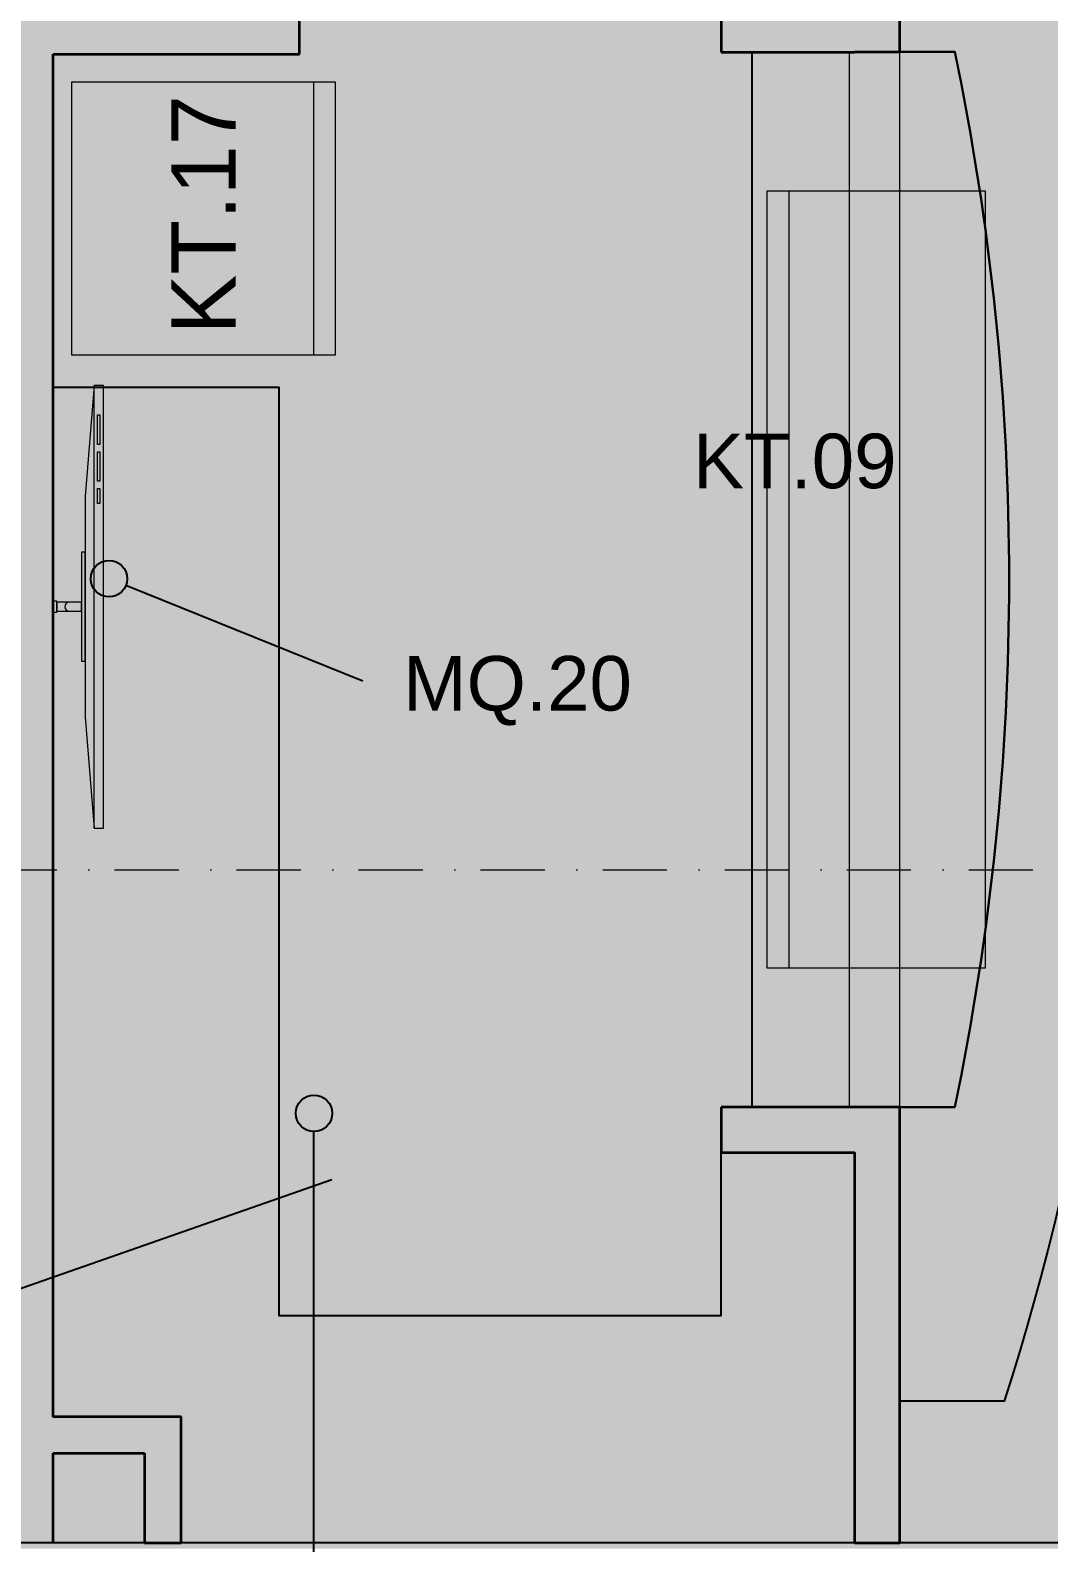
# Model space of a CAD drawing. Header units: millimetres. Extents: x -14278 to 103595, y -22378 to 34603.
# Drawn here: x 12861 to 15659, y 150 to 4307 of the extents above; entities that cross this region are included whole.
import ezdxf
from ezdxf.enums import TextEntityAlignment as Align

# ---------------------------------------------------------------- set-up
doc = ezdxf.new("R2010")
doc.units = ezdxf.units.MM
doc.header["$MEASUREMENT"] = 0
doc.linetypes.add('Dot & Dashed', pattern=[335.138881, 176.388884, -88.194442, 0, -70.555556])
for name, color, linetype in [('A-Ee_40_20-M_GeneralFFAndEInternalFixed', 7, 'Continuous'), ('A-Zz_20_10_90-T_TextFFEInternal', 7, 'Continuous'), ('A-Zz_50_10_90-P_BoundarySpace', 7, 'Continuous'), ('NewA-Ee_25_10-M_WallsExternal', 7, 'Continuous'), ('NewA-Ee_25_10-M_WallsInternal', 7, 'Continuous'), ('NewA-Ee_30_40-M_Floors', 7, 'Continuous'), ('NewA-Ee_30_60-M_Pavements', 7, 'Continuous'), ('NewA-Ee_40_20-M_GeneralFFAndEInternalCulinary', 7, 'Continuous'), ('NewA-Ee_40_20-M_GeneralFFAndEInternalFixed', 7, 'Continuous'), ('NewA-SL-M_SpacesInternal', 7, 'Continuous'), ('NewA-Ss_30_25-M_CeilingAndSoffitSystems', 7, 'Continuous'), ('NewA-Zz_20_10_90-T_TextFFEInternal', 7, 'Continuous'), ('NewA-Zz_35_40_80-M_GridStructural', 7, 'Continuous'), ('NewA-Zz_50_10_70-P_BoundarySiteRed', 7, 'Continuous'), ('NewA-Zz_50_10_90-P_BoundarySpace', 7, 'Continuous'), ('NewA-Zz_50_90_00-M_GrossInternal', 7, 'Continuous')]:
    doc.layers.add(name, color=color, linetype=linetype)
doc.styles.add('GENERATED_STYLE_1', font='')
doc.styles.get('GENERATED_STYLE_1').set_extended_font_data('Arial')

# ---------------------------------------------------------------- blocks, each defined once
blk = doc.blocks.new('RECREATION_DINING ROOM_118_18_1', base_point=(18506.4, 5622.1))
at = {"layer": 'NewA-SL-M_SpacesInternal', "color": 253, "linetype": 'Continuous', "lineweight": 13}
for p, q in [((15249.9, 6550.3), (15249.9, 4248)), ((15249.9, 4248), (15400.7, 4248)), ((15400.7, 1347.6), (15249.9, 1347.6)), ((15249.9, 1347.6), (15249.9, 150.3)), ((15249.9, 150.3), (16200, 150.3))]:
    blk.add_line(p, q, dxfattribs=at)
blk.add_arc((8431.2, 2797.8), 7118.7, 348.24578, 11.75422, dxfattribs=at)
at = {"layer": 'NewA-SL-M_SpacesInternal', "color": 5, "lineweight": 70, "style": 'GENERATED_STYLE_1'}
for tag, height, p in [('ROOM_NAME', 200, (18317.3, 5349.3)), ('ROOM_NUMBER', 150, (18317.3, 5046.4)), ('adj_text', 150, (18317.3, 4810.7))]:
    blk.add_attdef(tag, text='', height=height, dxfattribs=at).set_placement(p, align=Align.TOP_CENTER)
blk = doc.blocks.new('BAR_119_19_1', base_point=(13074.2, -1043.6))
at = {"layer": 'NewA-SL-M_SpacesInternal', "color": 253, "linetype": 'Continuous', "lineweight": 13}
for p, q in [((13600.5, 6195.8), (13600.5, 4242)), ((14759.3, 4246.8), (14759.3, 4371.8)), ((12924.2, 4242), (12924.2, 496.7)), ((13600.5, 4242), (12924.2, 4242)), ((15124.9, 4246.8), (14759.3, 4246.8)), ((15249.9, 4248), (15124.9, 4248)), ((15124.9, 4248), (15124.9, 4246.8)), ((15400.7, 4248), (15249.9, 4248)), ((14759.3, 1222.6), (14759.3, 1347.6)), ((14759.3, 1347.6), (15249.9, 1347.6)), ((15249.9, 1347.6), (15400.7, 1347.6)), ((15124.9, 1222.6), (14759.3, 1222.6)), ((15124.9, 150.3), (15124.9, 1222.6)), ((12924.2, 496.7), (13275, 496.7)), ((13275, 496.7), (13275, 150.3)), ((13275, 150.3), (15124.9, 150.3))]:
    blk.add_line(p, q, dxfattribs=at)
blk.add_arc((8431.2, 2797.8), 7118.7, 348.24578, 11.75422, dxfattribs=at)
at = {"layer": 'NewA-SL-M_SpacesInternal', "color": 5, "lineweight": 70, "style": 'GENERATED_STYLE_1'}
for tag, height, p in [('ROOM_NAME', 200, (13074.2, -735.7)), ('ROOM_NUMBER', 150, (13074.2, -1038.6)), ('adj_text', 150, (13074.2, -1274.3))]:
    blk.add_attdef(tag, text='', height=height, dxfattribs=at).set_placement(p, align=Align.TOP_CENTER)
blk = doc.blocks.new('Mesh_1_1', base_point=(14339.9, 34603))
at = {"layer": 'NewA-Ee_30_60-M_Pavements', "color": 254, "linetype": 'Continuous', "lineweight": 13, "flags": 128}
blk.add_lwpolyline([(14339.9, 34603, -0.414214), (42830.6, 6112.3, -0.414214), (14339.9, -22378.4, -0.414214), (-14150.7, 6112.3, -0.414214)], format="xyb", close=True, dxfattribs=at)
blk = doc.blocks.new('Slab_4_1', base_point=(11328, 15324.9))
at = {"layer": 'NewA-Ee_30_40-M_Floors', "linetype": 'Continuous', "lineweight": 13}
blk.add_hatch(color=254, dxfattribs=at).paths.add_polyline_path([(11328, 15324.9), (11328, 15099.7), (150.3, 15099.7), (150.3, 9350.5), (-124.9, 9350.5), (-124.9, 8300.5), (150.3, 8300.5), (150.3, 6700.3), (2050.3, 6700.3), (2050.3, 2150.3), (5499.7, 2150.3), (5499.7, 3091.8), (6214.3, 3091.8), (6214.3, 2766.8), (7714.3, 2766.8), (7714.3, 3091.8), (8455.6, 3091.8), (8500.3, 150.3), (16363.1, 150.3), (16363.1, -124.9), (17413.1, -124.9), (17413.1, 150.3), (27899.7, 150.3), (27899.7, 6700.3), (34699.7, 6700.3), (34699.7, 15099.7), (34639.4, 15099.7), (34639.4, 15324.9), (32809.4, 15324.9), (32809.4, 15099.7), (13158, 15099.7), (13158, 15324.9)])
at = {"layer": 'NewA-Ee_30_40-M_Floors', "color": 6, "linetype": 'Continuous', "lineweight": 13, "flags": 128}
blk.add_lwpolyline([(27899.7, 150.3), (17413.1, 150.3), (17413.1, -124.9), (16363.1, -124.9), (16363.1, 150.3), (8500.3, 150.3), (8455.6, 3091.8), (7714.3, 3091.8), (7714.3, 2766.8), (6214.3, 2766.8), (6214.3, 3091.8), (5499.7, 3091.8)], dxfattribs=at)
blk = doc.blocks.new('Slab_6_1', base_point=(17273.6, 6550.3))
at = {"layer": 'NewA-Ss_30_25-M_CeilingAndSoffitSystems', "linetype": 'Continuous', "lineweight": 0}
blk.add_hatch(color=255, dxfattribs=at).paths.add_polyline_path([(17273.6, 6550.3), (15249.9, 6550.3), (15249.9, 150.3), (27899.7, 150.3), (27899.7, 6550), (25956, 6550), (25956, 6144.1), (17273.6, 6144.1)])
at = {"layer": 'NewA-Ss_30_25-M_CeilingAndSoffitSystems', "color": 6, "linetype": 'Continuous', "lineweight": 13, "flags": 128}
blk.add_lwpolyline([(17273.6, 6550.3), (17273.6, 6144.1), (25956, 6144.1), (25956, 6550), (27899.7, 6550), (27899.7, 150.3), (15249.9, 150.3), (15249.9, 6550.3)], close=True, dxfattribs=at)
blk = doc.blocks.new('Slab_19_1', base_point=(12924.2, 4242))
at = {"layer": 'NewA-Ss_30_25-M_CeilingAndSoffitSystems', "linetype": 'Continuous', "lineweight": 0}
blk.add_hatch(color=255, dxfattribs=at).paths.add_polyline_path([(12924.2, 4242), (12924.2, 496.7), (13275, 496.7), (13275, 150.3), (15124.9, 150.3), (15124.9, 1222.6), (14759.3, 1222.6), (14759.3, 1347.6), (15110.7, 1347.6), (15110.9, 4248), (14759.3, 4248), (14759.3, 4371.8), (15124.9, 4371.8), (15124.9, 6192.8), (13600.5, 6192.8), (13600.5, 4242)])
at = {"layer": 'NewA-Ss_30_25-M_CeilingAndSoffitSystems', "color": 6, "linetype": 'Continuous', "lineweight": 13, "flags": 128}
blk.add_lwpolyline([(12924.2, 4242), (13600.5, 4242), (13600.5, 6192.8), (15124.9, 6192.8), (15124.9, 4371.8), (14759.3, 4371.8), (14759.3, 4248), (15110.9, 4248), (15110.7, 1347.6), (14759.3, 1347.6), (14759.3, 1222.6), (15124.9, 1222.6), (15124.9, 150.3), (13275, 150.3), (13275, 496.7), (12924.2, 496.7)], close=True, dxfattribs=at)
blk = doc.blocks.new('Door 19')
at = {"layer": 'NewA-Ee_25_10-M_WallsInternal', "linetype": 'Continuous', "lineweight": 13}
for points in [[(465, 930), (420, 930), (420, 0), (465, 0)], [(-465, -125), (-465, 0), (-505, 0), (-505, -125)], [(505, -125), (505, 0), (465, 0), (465, -125)]]:
    blk.add_hatch(color=255, dxfattribs=at).paths.add_polyline_path(points)
at = {"layer": 'NewA-Ee_25_10-M_WallsInternal', "linetype": 'Continuous'}
for p, q in [((420, 0), (420, 930)), ((420, 930), (465, 930)), ((465, 930), (465, 0)), ((-465, 0), (-505, 0)), ((-505, 0), (-505, -125)), ((-465, -125), (-465, 0)), ((465, 0), (420, 0)), ((505, 0), (465, 0)), ((465, 0), (465, -125)), ((505, -125), (505, 0)), ((-505, -125), (-465, -125)), ((465, -125), (505, -125))]:
    blk.add_line(p, q, dxfattribs=at)
at = {"layer": 'NewA-Ee_25_10-M_WallsInternal', "color": 92, "linetype": 'Continuous', "lineweight": 35}
for p, q in [((-505, 0), (-505, -125)), ((505, 0), (505, -125))]:
    blk.add_line(p, q, dxfattribs=at)
at = {"layer": 'NewA-Ee_25_10-M_WallsInternal', "color": 6, "linetype": 'Continuous', "lineweight": 13}
blk.add_arc((465, 0), 930, 90, 180, dxfattribs=at)
blk = doc.blocks.new('D Marker 19')
at = {"layer": 'NewA-Ee_25_10-M_WallsInternal', "style": 'GENERATED_STYLE_1'}
blk.add_attdef('AC_WIDO_ID', text='', height=125, dxfattribs=at).set_placement((-262.1, 94.8), align=Align.BOTTOM_LEFT)
blk = doc.blocks.new('Wall_38_1', base_point=(15249.9, 6700.3))
at = {"layer": 'NewA-Ee_25_10-M_WallsInternal', "linetype": 'Continuous', "lineweight": 13}
for points in [[(15124.9, 6140.7), (15249.9, 6140.7), (15249.9, 6550.3), (15124.9, 6550.3)], [(15124.9, 5130.7), (15124.9, 4248), (15249.9, 4248), (15249.9, 5130.7)]]:
    blk.add_hatch(color=6, dxfattribs=at).paths.add_polyline_path(points)
at = {"layer": 'NewA-Ee_25_10-M_WallsInternal', "color": 92, "linetype": 'Continuous', "lineweight": 35}
for p, q in [((15124.9, 6140.7), (15249.9, 6140.7)), ((15124.9, 5130.7), (15249.9, 5130.7))]:
    blk.add_line(p, q, dxfattribs=at)
at = {"layer": 'NewA-Ee_25_10-M_WallsInternal', "color": 92, "linetype": 'Continuous', "lineweight": 35, "flags": 128}
for points in [[(15124.9, 6550.3), (15124.9, 6245.8)], [(15249.9, 6140.7), (15249.9, 6550.3)], [(15124.9, 6195.8), (15124.9, 6140.7)], [(15124.9, 5130.7), (15124.9, 4371.8)], [(15249.9, 4248), (15249.9, 5130.7)], [(15124.9, 4248), (15249.9, 4248)]]:
    blk.add_lwpolyline(points, dxfattribs=at)
at = {"layer": 'NewA-Ee_25_10-M_WallsInternal', "linetype": 'Continuous', "zscale": 1000, "rotation": 90}
blk.add_blockref('Door 19', (15124.9, 5635.7), dxfattribs=at)
at = {"layer": 'NewA-Ee_25_10-M_WallsInternal'}
ref = blk.add_blockref('D Marker 19', (15249.9, 5635.7), dxfattribs=dict(at, rotation=270))
ref.add_attrib('AC_WIDO_ID', 'D119', dxfattribs={"color": 7, "height": 125, "rotation": 90, "style": 'GENERATED_STYLE_1'}).set_placement((15078.5, 5478), align=Align.BOTTOM_LEFT)
blk = doc.blocks.new('Wall_39_1', base_point=(14759.3, 4371.8))
at = {"layer": 'NewA-Ee_25_10-M_WallsInternal', "linetype": 'Continuous', "lineweight": 13}
blk.add_hatch(color=6, dxfattribs=at).paths.add_polyline_path([(14759.3, 4246.8), (15124.9, 4246.8), (15124.9, 4371.8), (14759.3, 4371.8)])
at = {"layer": 'NewA-Ee_25_10-M_WallsInternal', "color": 92, "linetype": 'Continuous', "lineweight": 35, "flags": 128}
for points in [[(15124.9, 4371.8), (14759.3, 4371.8)], [(14759.3, 4371.8), (14759.3, 4246.8)], [(14759.3, 4246.8), (15124.9, 4246.8)]]:
    blk.add_lwpolyline(points, dxfattribs=at)
blk = doc.blocks.new('Wall_40_1', base_point=(13600.4, 6700.3))
at = {"layer": 'NewA-Ee_25_10-M_WallsInternal', "linetype": 'Continuous', "lineweight": 13}
for points in [[(13600.4, 6550.3), (13475.5, 6550.3), (13475.5, 6245.8), (13600.4, 6245.8)], [(13600.4, 6195.8), (13475.5, 6195.8), (13475.5, 5429), (13600.4, 5429)], [(13475.5, 4367), (13600.4, 4242), (13600.4, 4419), (13475.5, 4419)]]:
    blk.add_hatch(color=6, dxfattribs=at).paths.add_polyline_path(points)
at = {"layer": 'NewA-Ee_25_10-M_WallsInternal', "color": 92, "linetype": 'Continuous', "lineweight": 35}
for p, q in [((13475.5, 5429), (13600.4, 5429)), ((13475.5, 4419), (13600.4, 4419))]:
    blk.add_line(p, q, dxfattribs=at)
at = {"layer": 'NewA-Ee_25_10-M_WallsInternal', "color": 92, "linetype": 'Continuous', "lineweight": 35, "flags": 128}
for points in [[(13475.5, 6550.3), (13475.5, 6245.8)], [(13600.4, 6245.8), (13600.4, 6550.3)], [(13475.5, 6195.8), (13475.5, 5429)], [(13600.4, 5429), (13600.4, 6195.8)], [(13475.5, 4419), (13475.5, 4367)], [(13600.4, 4242), (13600.4, 4419)]]:
    blk.add_lwpolyline(points, dxfattribs=at)
at = {"layer": 'NewA-Ee_25_10-M_WallsInternal', "linetype": 'Continuous', "xscale": -1, "zscale": 1000, "rotation": 90}
blk.add_blockref('Door 19', (13475.5, 4924), dxfattribs=at)
at = {"layer": 'NewA-Ee_25_10-M_WallsInternal'}
ref = blk.add_blockref('D Marker 19', (13600.4, 4924), dxfattribs=dict(at, rotation=270))
ref.add_attrib('AC_WIDO_ID', 'D120', dxfattribs={"color": 7, "height": 125, "rotation": 90, "style": 'GENERATED_STYLE_1'}).set_placement((13384.5, 4759.8), align=Align.BOTTOM_LEFT)
blk = doc.blocks.new('Wall_41_1', base_point=(13600.5, 4242))
at = {"layer": 'NewA-Ee_25_10-M_WallsInternal', "linetype": 'Continuous', "lineweight": 13}
blk.add_hatch(color=6, dxfattribs=at).paths.add_polyline_path([(9517.7, 4242), (13600.5, 4242), (13475.4, 4367), (9517.7, 4367)])
at = {"layer": 'NewA-Ee_25_10-M_WallsInternal', "color": 92, "linetype": 'Continuous', "lineweight": 35, "flags": 128}
blk.add_lwpolyline([(12924.2, 4242), (13600.5, 4242)], dxfattribs=at)
blk = doc.blocks.new('Wall_44_1', base_point=(12924.2, 4242))
at = {"layer": 'NewA-Ee_25_10-M_WallsInternal', "linetype": 'Continuous', "lineweight": 13}
blk.add_hatch(color=6, dxfattribs=at).paths.add_polyline_path([(12799.2, 4242), (12799.2, 150.3), (12924.2, 150.3), (12924.2, 4242)])
at = {"layer": 'NewA-Ee_25_10-M_WallsInternal', "color": 92, "linetype": 'Continuous', "lineweight": 35, "flags": 128}
for points in [[(12799.2, 4242), (12799.2, 150.3)], [(12924.2, 496.7), (12924.2, 4242)], [(12924.2, 150.3), (12924.2, 396.7)]]:
    blk.add_lwpolyline(points, dxfattribs=at)
blk = doc.blocks.new('Wall_45_1', base_point=(12924.2, 496.7))
at = {"layer": 'NewA-Ee_25_10-M_WallsInternal', "linetype": 'Continuous', "lineweight": 13}
blk.add_hatch(color=6, dxfattribs=at).paths.add_polyline_path([(12924.2, 396.7), (13175, 396.7), (13275, 496.7), (12924.2, 496.7)])
at = {"layer": 'NewA-Ee_25_10-M_WallsInternal', "color": 92, "linetype": 'Continuous', "lineweight": 35, "flags": 128}
for points in [[(13275, 496.7), (12924.2, 496.7)], [(12924.2, 396.7), (13175, 396.7)]]:
    blk.add_lwpolyline(points, dxfattribs=at)
blk = doc.blocks.new('Wall_46_1', base_point=(13275, 496.7))
at = {"layer": 'NewA-Ee_25_10-M_WallsInternal', "linetype": 'Continuous', "lineweight": 13}
blk.add_hatch(color=6, dxfattribs=at).paths.add_polyline_path([(13175, 396.7), (13175, 150.3), (13275, 150.3), (13275, 496.7)])
at = {"layer": 'NewA-Ee_25_10-M_WallsInternal', "color": 92, "linetype": 'Continuous', "lineweight": 35, "flags": 128}
for points in [[(13275, 150.3), (13275, 496.7)], [(13175, 396.7), (13175, 150.3)], [(13175, 150.3), (13275, 150.3)]]:
    blk.add_lwpolyline(points, dxfattribs=at)
blk = doc.blocks.new('Wall_47_1', base_point=(14759.3, 1347.6))
at = {"layer": 'NewA-Ee_25_10-M_WallsInternal', "linetype": 'Continuous', "lineweight": 13}
blk.add_hatch(color=6, dxfattribs=at).paths.add_polyline_path([(14759.3, 1222.6), (15124.9, 1222.6), (15249.9, 1347.6), (14759.3, 1347.6)])
at = {"layer": 'NewA-Ee_25_10-M_WallsInternal', "color": 92, "linetype": 'Continuous', "lineweight": 35, "flags": 128}
for points in [[(15249.9, 1347.6), (14759.3, 1347.6)], [(14759.3, 1347.6), (14759.3, 1222.6)], [(14759.3, 1222.6), (15124.9, 1222.6)]]:
    blk.add_lwpolyline(points, dxfattribs=at)
blk = doc.blocks.new('Wall_57_1', base_point=(16200, 0))
at = {"layer": 'NewA-Ee_25_10-M_WallsExternal', "linetype": 'Continuous', "lineweight": 13}
blk.add_hatch(color=6, dxfattribs=at).paths.add_polyline_path([(16200, 150.3), (11608.3, 150.3), (11608.3, 133.9), (16200, 133.9)])
at = {"layer": 'NewA-Ee_25_10-M_WallsExternal', "linetype": 'Continuous', "flags": 128}
blk.add_lwpolyline([(16200, 150.3), (12924.2, 150.3)], dxfattribs=at)
blk = doc.blocks.new('Wall_65_1', base_point=(15249.9, 1347.6))
at = {"layer": 'NewA-Ee_25_10-M_WallsInternal', "linetype": 'Continuous', "lineweight": 13}
blk.add_hatch(color=6, dxfattribs=at).paths.add_polyline_path([(15124.9, 1222.6), (15124.9, 150.3), (15249.9, 150.3), (15249.9, 1347.6)])
at = {"layer": 'NewA-Ee_25_10-M_WallsInternal', "color": 92, "linetype": 'Continuous', "lineweight": 35, "flags": 128}
for points in [[(15249.9, 150.3), (15249.9, 1347.6)], [(15124.9, 1222.6), (15124.9, 150.3)], [(15124.9, 150.3), (15249.9, 150.3)]]:
    blk.add_lwpolyline(points, dxfattribs=at)
blk = doc.blocks.new('Standard grid marker_2')
at = {"layer": 'NewA-Zz_35_40_80-M_GridStructural', "color": 6, "linetype": 'Dot & Dashed', "lineweight": 13}
blk.add_line((1000, 0), (40175.6, 0), dxfattribs=at)
at = {"layer": 'NewA-Zz_35_40_80-M_GridStructural', "style": 'GENERATED_STYLE_1'}
blk.add_attdef('AC_MarkerText_1', text='', height=250, dxfattribs=at).set_placement((41425.6, 14.3), align=Align.MIDDLE_CENTER)
blk = doc.blocks.new('Flat Panel TV 19')
at = {"layer": 'NewA-Ee_40_20-M_GeneralFFAndEInternalFixed', "color": 1, "linetype": 'Continuous', "lineweight": 18}
for p, q in [((623.3, 137.5), (593.3, 137.5)), ((593.3, 137.5), (593.3, 127.5)), ((593.3, 127.5), (623.3, 127.5)), ((620.8, 127.5), (595.8, 127.5)), ((595.8, 127.5), (595.8, 60)), ((620.8, 60), (620.8, 127.5)), ((623.3, 127.5), (623.3, 137.5)), ((304.2, 50), (0, 25)), ((912.5, 50), (304.2, 50)), ((758.3, 60), (458.3, 60)), ((458.3, 60), (458.3, 50)), ((458.3, 50), (758.3, 50)), ((595.8, 60), (620.8, 60)), ((758.3, 50), (758.3, 60)), ((1216.6, 25), (912.5, 50)), ((0, 25), (0, 0)), ((0, 25), (1216.6, 25)), ((0, 0), (1216.6, 0)), ((892.2, 10), (892.2, 16.2)), ((892.2, 16.2), (932.7, 16.2)), ((932.7, 10), (892.2, 10)), ((932.7, 16.2), (932.7, 10)), ((953, 10), (953, 16.2)), ((953, 16.2), (1034.1, 16.2)), ((1034.1, 10), (953, 10)), ((1034.1, 16.2), (1034.1, 10)), ((1054.4, 10), (1054.4, 16.2)), ((1054.4, 16.2), (1135.5, 16.2)), ((1135.5, 10), (1054.4, 10)), ((1135.5, 16.2), (1135.5, 10)), ((1216.6, 0), (1216.6, 25))]:
    blk.add_line(p, q, dxfattribs=at)
blk.add_arc((608.3, 93.8), 12.5, 0, 180, dxfattribs=at)
blk = doc.blocks.new('Refrigerator 19_2')
at = {"layer": 'NewA-Ee_40_20-M_GeneralFFAndEInternalFixed', "color": 1, "linetype": 'Continuous', "lineweight": 18}
for p, q in [((2135.1875, 600.075), (0, 600.075)), ((0, 600.075), (0, 0)), ((2135.1875, 0), (2135.1875, 600.075)), ((0, 60), (2135.1875, 60)), ((0, 0), (2135.1875, 0))]:
    blk.add_line(p, q, dxfattribs=at)
blk = doc.blocks.new('Refrigerator 19_3')
at = {"layer": 'NewA-Ee_40_20-M_GeneralFFAndEInternalCulinary', "color": 1, "linetype": 'Continuous', "lineweight": 18}
for p, q in [((750.9, 723.9), (0, 723.9)), ((0, 723.9), (0, 0)), ((750.9, 0), (750.9, 723.9)), ((0, 60), (750.9, 60)), ((0, 0), (750.9, 0))]:
    blk.add_line(p, q, dxfattribs=at)
at = {"layer": 'NewA-Ee_40_20-M_GeneralFFAndEInternalCulinary', "style": 'GENERATED_STYLE_1'}
blk.add_attdef('txt', text='', height=176.4, dxfattribs=at).set_placement((375.4, 372), align=Align.MIDDLE_CENTER)
blk = doc.blocks.new('Line_41_1', base_point=(13688.9, 1147.9))
at = {"layer": 'NewA-Zz_20_10_90-T_TextFFEInternal', "linetype": 'Continuous'}
blk.add_hatch(color=256, dxfattribs=at).paths.add_polyline_path([(12336.5, 657.9), (12332.7, 677), (12321.8, 693.2), (12305.6, 704.1), (12286.5, 707.9), (12267.3, 704.1), (12251.1, 693.2), (12240.3, 677), (12236.5, 657.9), (12240.3, 638.8), (12251.1, 622.5), (12267.3, 611.7), (12286.5, 607.9), (12305.6, 611.7), (12321.8, 622.5), (12332.7, 638.8)])
blk.add_line((13688.9, 1147.9), (12333.7, 674.4), dxfattribs=at)
blk.add_circle((12286.5, 657.9), 50, dxfattribs=at)
blk = doc.blocks.new('Line_63_1', base_point=(13774.4, 2518.8))
at = {"layer": 'A-Zz_20_10_90-T_TextFFEInternal', "linetype": 'Continuous'}
blk.add_hatch(color=256, dxfattribs=at).paths.add_polyline_path([(13127.4, 2799.9), (13123.6, 2819.1), (13112.7, 2835.3), (13096.5, 2846.1), (13077.4, 2849.9), (13058.3, 2846.1), (13042, 2835.3), (13031.2, 2819.1), (13027.4, 2799.9), (13031.2, 2780.8), (13042, 2764.6), (13058.3, 2753.8), (13077.4, 2749.9), (13096.5, 2753.8), (13112.7, 2764.6), (13123.6, 2780.8)])
blk.add_line((13774.4, 2518.8), (13123.8, 2781.2), dxfattribs=at)
blk.add_circle((13077.4, 2799.9), 50, dxfattribs=at)
blk = doc.blocks.new('Polyline_1_1', base_point=(13640.3, -690))
at = {"layer": 'A-Zz_50_10_90-P_BoundarySpace', "linetype": 'Continuous'}
blk.add_hatch(color=256, dxfattribs=at).paths.add_polyline_path([(13690.3, 1330.7), (13686.5, 1349.8), (13675.7, 1366.1), (13659.5, 1376.9), (13640.3, 1380.7), (13621.2, 1376.9), (13605, 1366.1), (13594.1, 1349.8), (13590.3, 1330.7), (13594.1, 1311.6), (13605, 1295.3), (13621.2, 1284.5), (13640.3, 1280.7), (13659.5, 1284.5), (13675.7, 1295.3), (13686.5, 1311.6)])
at = {"layer": 'A-Zz_50_10_90-P_BoundarySpace', "linetype": 'Continuous', "flags": 128}
blk.add_lwpolyline([(13640.3, -690), (13640.3, 1280.7)], dxfattribs=at)
at = {"layer": 'A-Zz_50_10_90-P_BoundarySpace', "linetype": 'Continuous'}
blk.add_circle((13640.3, 1330.7), 50, dxfattribs=at)
blk = doc.blocks.new('Label_58_1', base_point=(14536.4, 3283))
at = {"layer": 'A-Zz_20_10_90-T_TextFFEInternal', "insert": (14961.4, 3198.7), "char_height": 150, "attachment_point": 2, "style": 'GENERATED_STYLE_1'}
blk.add_mtext('\\fArial|b0|i0|c0|p34;KT.09\\fArial|b0|i0|c0|p34;\\fArial|b0|i0|c0|p34;\\fArial|b0|i0|c0|p34;\\fArial|b0|i0|c0|p34;\\fArial|b0|i0|c0|p34;\\fArial|b0|i0|c0|p34;\\fArial|b0|i0|c0|p34;\\fArial|b0|i0|c0|p34;\\fArial|b0|i0|c0|p34;\\fArial|b0|i0|c0|p34;\\fArial|b0|i0|c0|p34;\\fArial|b0|i0|c0|p34;\\fArial|b0|i0|c0|p34;\\fArial|b0|i0|c0|p34;\\fArial|b0|i0|c0|p34;\\fArial|b0|i0|c0|p34;\\fArial|b0|i0|c0|p34;\\fArial|b0|i0|c0|p34;\\fArial|b0|i0|c0|p34;\\fArial|b0|i0|c0|p34;\\fArial|b0|i0|c0|p34;\\fArial|b0|i0|c0|p34;\\fArial|b0|i0|c0|p34;\\fArial|b0|i0|c0|p34;\\fArial|b0|i0|c0|p34;\\fArial|b0|i0|c0|p34;\\fArial|b0|i0|c0|p34;\\fArial|b0|i0|c0|p34;\\fArial|b0|i0|c0|p34;}', dxfattribs=at)
blk = doc.blocks.new('Label_106_1', base_point=(13774.4, 2671.7))
at = {"layer": 'A-Zz_20_10_90-T_TextFFEInternal', "insert": (14199.4, 2587.5), "char_height": 150, "attachment_point": 2, "style": 'GENERATED_STYLE_1'}
blk.add_mtext('\\fArial|b0|i0|c0|p34;MQ.20\\fArial|b0|i0|c0|p34;\\fArial|b0|i0|c0|p34;\\fArial|b0|i0|c0|p34;\\fArial|b0|i0|c0|p34;\\fArial|b0|i0|c0|p34;\\fArial|b0|i0|c0|p34;\\fArial|b0|i0|c0|p34;\\fArial|b0|i0|c0|p34;\\fArial|b0|i0|c0|p34;\\fArial|b0|i0|c0|p34;\\fArial|b0|i0|c0|p34;\\fArial|b0|i0|c0|p34;\\fArial|b0|i0|c0|p34;\\fArial|b0|i0|c0|p34;\\fArial|b0|i0|c0|p34;\\fArial|b0|i0|c0|p34;\\fArial|b0|i0|c0|p34;\\fArial|b0|i0|c0|p34;\\fArial|b0|i0|c0|p34;\\fArial|b0|i0|c0|p34;\\fArial|b0|i0|c0|p34;\\fArial|b0|i0|c0|p34;\\fArial|b0|i0|c0|p34;\\fArial|b0|i0|c0|p34;\\fArial|b0|i0|c0|p34;\\fArial|b0|i0|c0|p34;\\fArial|b0|i0|c0|p34;\\fArial|b0|i0|c0|p34;\\fArial|b0|i0|c0|p34;}', dxfattribs=at)

msp = doc.modelspace()

# ---------------------------------------------------------------- hatches: boundary and pattern name
at = {"layer": 'A-Ee_40_20-M_GeneralFFAndEInternalFixed', "linetype": 'Continuous', "lineweight": 13}
for points in [[(15400.7, 1347.6, 0.102936), (15400.7, 4248), (15249.9, 4248), (15249.9, 5042.6), (15536.7, 5042.6, -0.155819), (15536.7, 539.4), (15249.9, 539.4), (15249.9, 1347.6)], [(15400.7, 1347.6), (14844, 1347.6), (14844, 4248), (15400.7, 4248, -0.102936)], [(14759.3, 1222.6), (15124.9, 1222.6), (15124.9, 150.3), (13275, 150.3), (13275, 496.7), (12924.2, 496.7), (12924.2, 3326.9), (13543.5, 3326.9), (13543.5, 774.5), (14759.3, 774.5)]]:
    msp.add_hatch(color=11, dxfattribs=at).paths.add_polyline_path(points)
at = {"layer": 'NewA-Zz_50_90_00-M_GrossInternal', "linetype": 'Continuous', "lineweight": 140}
msp.add_hatch(color=1, dxfattribs=at).paths.add_polyline_path([(150.3, 15099.7), (34699.7, 15099.7), (34699.7, 6700.3), (27899.7, 6700.3), (27899.7, 150.3), (8500.3, 150.3), (8500.3, 3091.8), (5499.7, 3091.8), (5499.7, 2150.3), (2050.3, 2150.3), (2050.3, 6700.3), (150.3, 6700.3)])

# ---------------------------------------------------------------- linework, layer by layer
at = {"layer": 'A-Ee_40_20-M_GeneralFFAndEInternalFixed', "linetype": 'Continuous', "flags": 128}
for points in [[(15400.7, 1347.6, 0.102936), (15400.7, 4248), (15249.9, 4248), (15249.9, 5042.6), (15536.7, 5042.6, -0.155819), (15536.7, 539.4), (15249.9, 539.4), (15249.9, 1347.6)], [(15400.7, 1347.6), (14844, 1347.6), (14844, 4248), (15400.7, 4248, -0.102936)]]:
    msp.add_lwpolyline(points, format="xyb", close=True, dxfattribs=at)
msp.add_lwpolyline([(14759.3, 1222.6), (15124.9, 1222.6), (15124.9, 150.3), (13275, 150.3), (13275, 496.7), (12924.2, 496.7), (12924.2, 3326.9), (13543.5, 3326.9), (13543.5, 774.5), (14759.3, 774.5)], close=True, dxfattribs=at)
at = {"layer": 'NewA-Zz_50_10_70-P_BoundarySiteRed', "color": 1, "linetype": 'Continuous', "lineweight": 140}
msp.add_circle((14339.9, 6112.3), 28490.7, dxfattribs=at)
at = {"layer": 'NewA-Zz_50_10_90-P_BoundarySpace', "color": 1, "linetype": 'Continuous', "lineweight": 18}
for p, q in [((15249.9, 4248), (15400.7, 4248)), ((15249.9, 1347.6), (15400.7, 1347.6))]:
    msp.add_line(p, q, dxfattribs=at)
msp.add_arc((8431.2, 2797.8), 7118.7, 348.24578, 11.75422, dxfattribs=at)
at = {"layer": 'NewA-Zz_50_90_00-M_GrossInternal', "linetype": 'Continuous', "flags": 128}
msp.add_lwpolyline([(150.3, 15099.7), (34699.7, 15099.7), (34699.7, 6700.3), (27899.7, 6700.3), (27899.7, 150.3), (8500.3, 150.3), (8500.3, 3091.8), (5499.7, 3091.8), (5499.7, 2150.3), (2050.3, 2150.3), (2050.3, 6700.3), (150.3, 6700.3)], close=True, dxfattribs=at)

# ---------------------------------------------------------------- block references
at = {"layer": 'A-Zz_20_10_90-T_TextFFEInternal', "color": 6, "linetype": 'Continuous', "lineweight": 13}
for name, p in [('Label_58_1', (14536.4, 3283)), ('Label_106_1', (13774.4, 2671.7))]:
    msp.add_blockref(name, p, dxfattribs=at)
at = {"layer": 'A-Zz_20_10_90-T_TextFFEInternal', "linetype": 'Continuous'}
msp.add_blockref('Line_63_1', (13774.4, 2518.8), dxfattribs=at)
at = {"layer": 'A-Zz_50_10_90-P_BoundarySpace', "linetype": 'Continuous'}
msp.add_blockref('Polyline_1_1', (13640.3, -690), dxfattribs=at)
at = {"layer": 'NewA-Ee_25_10-M_WallsExternal', "color": 92, "lineweight": 35}
msp.add_blockref('Wall_57_1', (16200, 0), dxfattribs=at)
at = {"layer": 'NewA-Ee_25_10-M_WallsInternal', "color": 92, "lineweight": 35}
for name, p in [('Wall_40_1', (13600.5, 6700.3)), ('Wall_38_1', (15249.9, 6700.3)), ('Wall_41_1', (13600.5, 4242)), ('Wall_39_1', (14759.3, 4371.8)), ('Wall_44_1', (12924.2, 4242)), ('Wall_47_1', (14759.3, 1347.6)), ('Wall_65_1', (15249.9, 1347.6)), ('Wall_45_1', (12924.2, 496.7)), ('Wall_46_1', (13275, 496.7))]:
    msp.add_blockref(name, p, dxfattribs=at)
at = {"layer": 'NewA-Ee_30_40-M_Floors', "color": 6, "linetype": 'Continuous', "lineweight": 13}
msp.add_blockref('Slab_4_1', (11328, 15324.9), dxfattribs=at)
at = {"layer": 'NewA-Ee_30_60-M_Pavements', "color": 254, "lineweight": 13}
msp.add_blockref('Mesh_1_1', (14339.9, 34603), dxfattribs=at)
at = {"layer": 'NewA-Ee_40_20-M_GeneralFFAndEInternalCulinary', "color": 6, "linetype": 'Continuous', "lineweight": 13}
ref = msp.add_blockref('Refrigerator 19_3', (13698.9, 4165.4), dxfattribs=dict(at, xscale=-1, zscale=1000, rotation=90))
ref.add_attrib('txt', 'KT.17', dxfattribs={"color": 7, "height": 176.39, "rotation": 90, "style": 'GENERATED_STYLE_1'}).set_placement((13336.9, 3800), align=Align.MIDDLE_CENTER)
at = {"layer": 'NewA-Ee_40_20-M_GeneralFFAndEInternalFixed', "color": 6, "linetype": 'Continuous', "lineweight": 13, "zscale": 1000}
for name, p, rotation in [('Refrigerator 19_2', (14884.7, 3865.4), 270), ('Flat Panel TV 19', (13061.7, 2114.8), 90)]:
    msp.add_blockref(name, p, dxfattribs=dict(at, rotation=rotation))
at = {"layer": 'NewA-SL-M_SpacesInternal', "linetype": 'Continuous'}
for name, p in [('RECREATION_DINING ROOM_118_18_1', (18506.4, 5622.1)), ('BAR_119_19_1', (13074.2, -1043.6))]:
    msp.add_blockref(name, p, dxfattribs=at)
at = {"layer": 'NewA-Ss_30_25-M_CeilingAndSoffitSystems', "color": 6, "linetype": 'Continuous', "lineweight": 13}
for name, p in [('Slab_6_1', (17273.6, 6550.3)), ('Slab_19_1', (12924.2, 4242))]:
    msp.add_blockref(name, p, dxfattribs=at)
at = {"layer": 'NewA-Zz_20_10_90-T_TextFFEInternal', "linetype": 'Continuous'}
msp.add_blockref('Line_41_1', (13688.9, 1147.9), dxfattribs=at)
at = {"layer": 'NewA-Zz_35_40_80-M_GridStructural', "color": 1, "linetype": 'Continuous', "lineweight": 18, "zscale": 1000}
msp.add_blockref('Standard grid marker_2', (-1652.3, 2000), dxfattribs=at)

doc.saveas('drawing.dxf')
